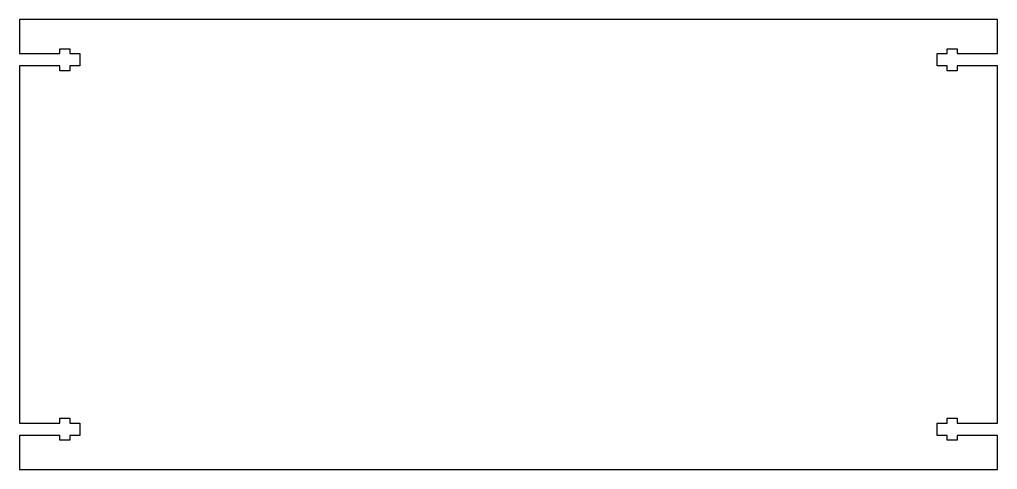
# Model space of a CAD drawing. Header units: millimetres. Extents: x -243 to 1, y -164 to -52.
import ezdxf

# ---------------------------------------------------------------- set-up
doc = ezdxf.new("R2010")
doc.units = ezdxf.units.MM
doc.layers.get('0').update_dxf_attribs({"linetype": 'CONTINUOUS'})

msp = doc.modelspace()

# ---------------------------------------------------------------- linework, layer by layer
msp.add_lwpolyline([(0.61, -156.03), (-9.39, -156.03), (-9.39, -157.23), (-11.89, -157.23), (-11.89, -156.03), (-14.39, -156.03), (-14.39, -152.93), (-11.89, -152.93), (-11.89, -151.73), (-9.39, -151.73), (-9.39, -152.93), (0.61, -152.93), (0.61, -64.05), (-9.39, -64.05), (-9.39, -65.25), (-11.89, -65.25), (-11.89, -64.05), (-14.39, -64.05), (-14.39, -60.95), (-11.89, -60.95), (-11.89, -59.75), (-9.39, -59.75), (-9.39, -60.95), (0.61, -60.95), (0.61, -52.5), (-243, -52.5), (-243, -60.95), (-233, -60.95), (-233, -59.75), (-230.5, -59.75), (-230.5, -60.95), (-228, -60.95), (-228, -64.05), (-230.5, -64.05), (-230.5, -65.25), (-233, -65.25), (-233, -64.05), (-243, -64.05), (-243, -152.93), (-233, -152.93), (-233, -151.73), (-230.5, -151.73), (-230.5, -152.93), (-228, -152.93), (-228, -156.03), (-230.5, -156.03), (-230.5, -157.23), (-233, -157.23), (-233, -156.03), (-243, -156.03), (-243, -164.48), (0.61, -164.48)], close=True)

doc.saveas('drawing.dxf')
